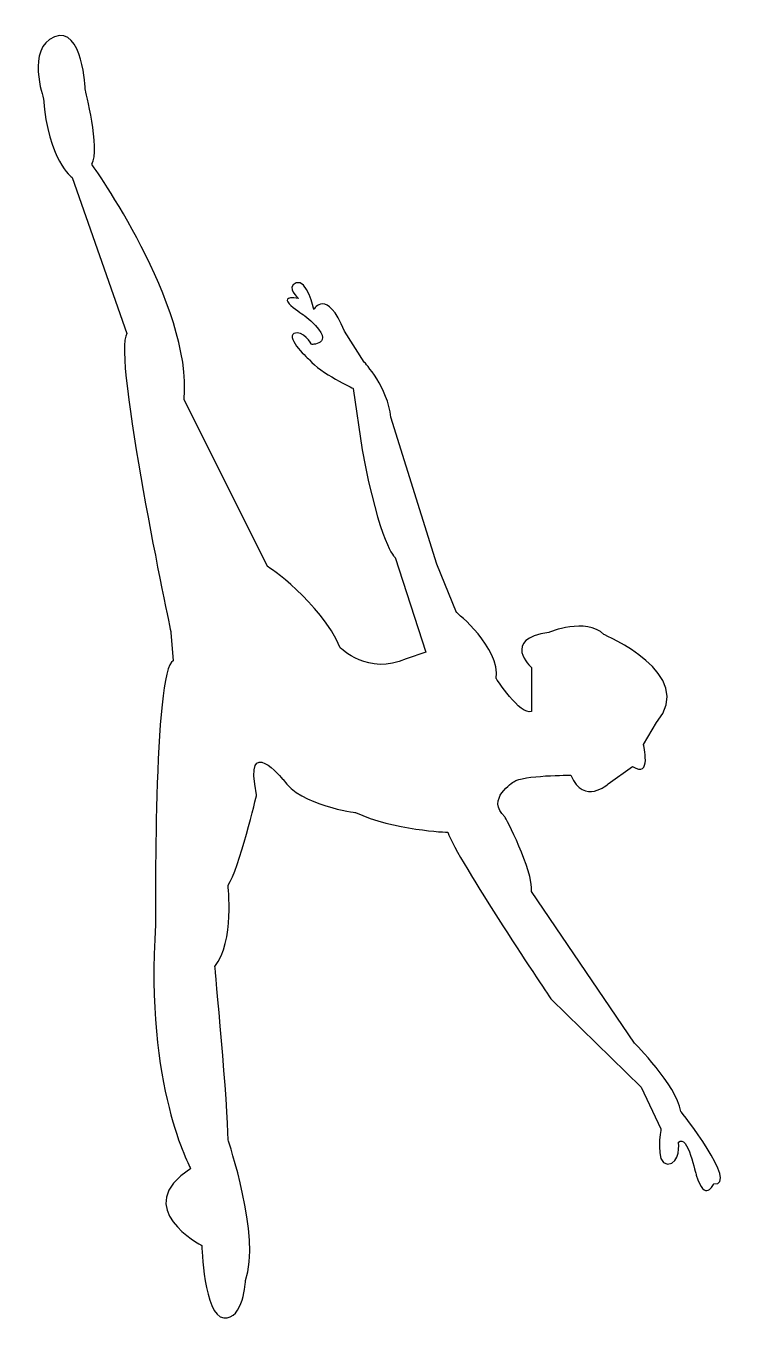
# Model space of a CAD drawing. Header units: centimetres. Extents: x -5.7 to 5.9, y -10.9 to 10.2.
import ezdxf

# ---------------------------------------------------------------- set-up
doc = ezdxf.new("R2010")
doc.units = ezdxf.units.CM
doc.header["$MEASUREMENT"] = 0
doc.layers.add('Camada 1', color=7, linetype='Continuous')

msp = doc.modelspace()

# ---------------------------------------------------------------- linework, layer by layer
at = {"layer": 'Camada 1'}
msp.add_open_spline([(-4.94691, 7.73126), (-4.94691, 7.73126), (-5.34106, 8.01796), (-5.41279, 9.02147), (-5.41279, 9.02147), (-5.41279, 9.02147), (-5.69952, 9.84581), (-5.23356, 10.02498), (-5.23356, 10.02498), (-4.76771, 10.20416), (-4.73188, 9.16485), (-4.73188, 9.16485), (-4.73188, 9.16485), (-4.73188, 9.16485), (-4.48105, 8.19719), (-4.62438, 7.94631), (-4.62438, 7.94631), (-4.62438, 7.94631), (-2.97581, 5.65266), (-3.11914, 4.11154), (-3.11914, 4.11154), (-3.11914, 4.11154), (-1.75722, 1.38776), (-1.75722, 1.38776), (-1.75722, 1.38776), (-1.75722, 1.38776), (-0.89709, 0.81433), (-0.57453, 0.06169), (-0.57453, 0.06169), (-0.57453, 0.06169), (-0.10865, -0.40419), (0.50066, -0.11754), (0.50066, -0.11754), (0.50066, -0.11754), (0.82319, -0.01004), (0.82319, -0.01004), (0.82319, -0.01004), (0.82319, -0.01004), (0.32141, 1.53111), (0.32141, 1.53111), (0.32141, 1.53111), (0.32141, 1.53111), (0.07048, 1.74608), (-0.21617, 3.28718), (-0.21617, 3.28718), (-0.21617, 3.28718), (-0.35949, 4.29069), (-0.35949, 4.29069), (-0.35949, 4.29069), (-0.35949, 4.29069), (-0.89718, 4.54157), (-1.0763, 4.75662), (-1.0763, 4.75662), (-1.0763, 4.75662), (-1.47045, 5.11502), (-1.32713, 5.18667), (-1.32713, 5.18667), (-1.18381, 5.25832), (-1.04037, 5.00744), (-1.04037, 5.00744), (-1.04037, 5.00744), (-1.04037, 5.00744), (-0.57452, 5.00744), (-1.1479, 5.47337), (-1.1479, 5.47337), (-1.1479, 5.47337), (-1.72138, 5.83172), (-1.2554, 5.76005), (-1.2554, 5.76005), (-1.2554, 5.76005), (-1.47053, 5.93928), (-1.2913, 6.01093), (-1.2913, 6.01093), (-1.11207, 6.08258), (-1.00457, 5.58088), (-1.00457, 5.58088), (-1.00457, 5.58088), (-1.00457, 5.58088), (-0.78957, 5.93929), (-0.50284, 5.22253), (-0.50284, 5.22253), (-0.50284, 5.22253), (-0.18029, 4.7208), (-0.18029, 4.7208), (-0.18029, 4.7208), (-0.18029, 4.7208), (0.21386, 4.29067), (0.24979, 3.82481), (0.24979, 3.82481), (0.24979, 3.82481), (1.0024, 1.42364), (1.0024, 1.42364), (1.0024, 1.42364), (1.0024, 1.42364), (1.32493, 0.63513), (1.32493, 0.63513), (1.32493, 0.63513), (1.32493, 0.63513), (2.04166, 0.06175), (1.97004, -0.44006), (1.97004, -0.44006), (1.97004, -0.44006), (2.36419, -1.04924), (2.54345, -0.97764), (2.54345, -0.97764), (2.54345, -0.97764), (2.54345, -0.2608), (2.54345, -0.2608), (2.54345, -0.2608), (2.54345, -0.2608), (2.04167, 0.20505), (2.83021, 0.31258), (2.83021, 0.31258), (2.83021, 0.31258), (3.43939, 0.56351), (3.72612, 0.27676), (3.72612, 0.27676), (3.72612, 0.27676), (5.26716, -0.36821), (4.58628, -1.15675), (4.58628, -1.15675), (4.58628, -1.15675), (4.37123, -1.51521), (4.37123, -1.51521), (4.37123, -1.51521), (4.37123, -1.51521), (4.51455, -2.08862), (4.19203, -1.87356), (4.19203, -1.87356), (4.19203, -1.87356), (3.79788, -2.16032), (3.79788, -2.16032), (3.79788, -2.16032), (3.79788, -2.16032), (3.40362, -2.51857), (3.1886, -2.01689), (3.1886, -2.01689), (3.1886, -2.01689), (2.40006, -2.01689), (2.25674, -2.12439), (2.25674, -2.12439), (2.25674, -2.12439), (1.79089, -2.41115), (2.11342, -2.6979), (2.11342, -2.6979), (2.11342, -2.6979), (2.57927, -3.55803), (2.5435, -3.91639), (2.5435, -3.91639), (2.5435, -3.91639), (4.22797, -6.38929), (4.22797, -6.38929), (4.22797, -6.38929), (4.22797, -6.38929), (4.90885, -7.0702), (4.98058, -7.50025), (4.98058, -7.50025), (4.98058, -7.50025), (5.94821, -8.71876), (5.51813, -8.68294), (5.51813, -8.68294), (5.51813, -8.68294), (5.37473, -9.00549), (5.2314, -8.53962), (5.2314, -8.53962), (5.2314, -8.53962), (5.08797, -7.85874), (4.94464, -8.00204), (4.94464, -8.00204), (4.94464, -8.00204), (4.98054, -8.36042), (4.76549, -8.36042), (4.76549, -8.36042), (4.55046, -8.36042), (4.65799, -7.78701), (4.65799, -7.78701), (4.65799, -7.78701), (4.65799, -7.78701), (4.33546, -7.1061), (4.33546, -7.1061), (4.33546, -7.1061), (4.33546, -7.1061), (2.86602, -5.67248), (2.86602, -5.67248), (2.86602, -5.67248), (2.86602, -5.67248), (1.32487, -3.37883), (1.18155, -2.94875), (1.18155, -2.94875), (1.18155, -2.94875), (0.28551, -2.91293), (-0.32369, -2.62622), (-0.32369, -2.62622), (-0.32369, -2.62622), (-1.21973, -2.51869), (-1.50638, -2.08864), (-1.50638, -2.08864), (-1.50638, -2.08864), (-2.15149, -1.3001), (-1.93643, -2.33947), (-1.93643, -2.33947), (-1.93643, -2.33947), (-2.22308, -3.55806), (-2.40231, -3.80889), (-2.40231, -3.80889), (-2.40231, -3.80889), (-2.29481, -4.74065), (-2.61734, -5.1349), (-2.61734, -5.1349), (-2.61734, -5.1349), (-2.40231, -7.42865), (-2.40231, -7.96626), (-2.40231, -7.96626), (-2.40231, -7.96626), (-1.86473, -9.5431), (-2.11555, -10.25991), (-2.11555, -10.25991), (-2.11555, -10.25991), (-2.15145, -10.90512), (-2.47401, -10.86919), (-2.47401, -10.86919), (-2.79657, -10.83326), (-2.83236, -9.6865), (-2.83236, -9.6865), (-2.83236, -9.6865), (-2.83236, -9.6865), (-4.01515, -9.07722), (-3.01159, -8.43211), (-3.01159, -8.43211), (-3.01159, -8.43211), (-3.76422, -7.1061), (-3.58497, -4.45399), (-3.58497, -4.45399), (-3.58497, -4.45399), (-3.62079, -0.26085), (-3.29824, -0.15332), (-3.29824, -0.15332), (-3.29824, -0.15332), (-3.33414, 0.31256), (-3.33414, 0.31256), (-3.33414, 0.31256), (-3.33414, 0.31256), (-4.3018, 4.86416), (-4.05084, 5.18671), (-4.05084, 5.18671), (-4.05084, 5.18671), (-4.94691, 7.73126), (-4.94691, 7.73126)], degree=3, knots=[0, 0, 0, 0, 0.01587302, 0.01587302, 0.01587302, 0.01587302, 0.03174603, 0.03174603, 0.03174603, 0.03174603, 0.04761905, 0.04761905, 0.04761905, 0.04761905, 0.06349206, 0.06349206, 0.06349206, 0.06349206, 0.07936508, 0.07936508, 0.07936508, 0.07936508, 0.0952381, 0.0952381, 0.0952381, 0.0952381, 0.11111111, 0.11111111, 0.11111111, 0.11111111, 0.12698413, 0.12698413, 0.12698413, 0.12698413, 0.14285714, 0.14285714, 0.14285714, 0.14285714, 0.15873016, 0.15873016, 0.15873016, 0.15873016, 0.17460317, 0.17460317, 0.17460317, 0.17460317, 0.19047619, 0.19047619, 0.19047619, 0.19047619, 0.20634921, 0.20634921, 0.20634921, 0.20634921, 0.22222222, 0.22222222, 0.22222222, 0.22222222, 0.23809524, 0.23809524, 0.23809524, 0.23809524, 0.25396825, 0.25396825, 0.25396825, 0.25396825, 0.26984127, 0.26984127, 0.26984127, 0.26984127, 0.28571429, 0.28571429, 0.28571429, 0.28571429, 0.3015873, 0.3015873, 0.3015873, 0.3015873, 0.31746032, 0.31746032, 0.31746032, 0.31746032, 0.33333333, 0.33333333, 0.33333333, 0.33333333, 0.34920635, 0.34920635, 0.34920635, 0.34920635, 0.36507937, 0.36507937, 0.36507937, 0.36507937, 0.38095238, 0.38095238, 0.38095238, 0.38095238, 0.3968254, 0.3968254, 0.3968254, 0.3968254, 0.41269841, 0.41269841, 0.41269841, 0.41269841, 0.42857143, 0.42857143, 0.42857143, 0.42857143, 0.44444444, 0.44444444, 0.44444444, 0.44444444, 0.46031746, 0.46031746, 0.46031746, 0.46031746, 0.47619048, 0.47619048, 0.47619048, 0.47619048, 0.49206349, 0.49206349, 0.49206349, 0.49206349, 0.50793651, 0.50793651, 0.50793651, 0.50793651, 0.52380952, 0.52380952, 0.52380952, 0.52380952, 0.53968254, 0.53968254, 0.53968254, 0.53968254, 0.55555556, 0.55555556, 0.55555556, 0.55555556, 0.57142857, 0.57142857, 0.57142857, 0.57142857, 0.58730159, 0.58730159, 0.58730159, 0.58730159, 0.6031746, 0.6031746, 0.6031746, 0.6031746, 0.61904762, 0.61904762, 0.61904762, 0.61904762, 0.63492063, 0.63492063, 0.63492063, 0.63492063, 0.65079365, 0.65079365, 0.65079365, 0.65079365, 0.66666667, 0.66666667, 0.66666667, 0.66666667, 0.68253968, 0.68253968, 0.68253968, 0.68253968, 0.6984127, 0.6984127, 0.6984127, 0.6984127, 0.71428571, 0.71428571, 0.71428571, 0.71428571, 0.73015873, 0.73015873, 0.73015873, 0.73015873, 0.74603175, 0.74603175, 0.74603175, 0.74603175, 0.76190476, 0.76190476, 0.76190476, 0.76190476, 0.77777778, 0.77777778, 0.77777778, 0.77777778, 0.79365079, 0.79365079, 0.79365079, 0.79365079, 0.80952381, 0.80952381, 0.80952381, 0.80952381, 0.82539683, 0.82539683, 0.82539683, 0.82539683, 0.84126984, 0.84126984, 0.84126984, 0.84126984, 0.85714286, 0.85714286, 0.85714286, 0.85714286, 0.87301587, 0.87301587, 0.87301587, 0.87301587, 0.88888889, 0.88888889, 0.88888889, 0.88888889, 0.9047619, 0.9047619, 0.9047619, 0.9047619, 0.92063492, 0.92063492, 0.92063492, 0.92063492, 0.93650794, 0.93650794, 0.93650794, 0.93650794, 0.95238095, 0.95238095, 0.95238095, 0.95238095, 0.96825397, 0.96825397, 0.96825397, 0.96825397, 1, 1, 1, 1], dxfattribs=at)

doc.saveas('drawing.dxf')
